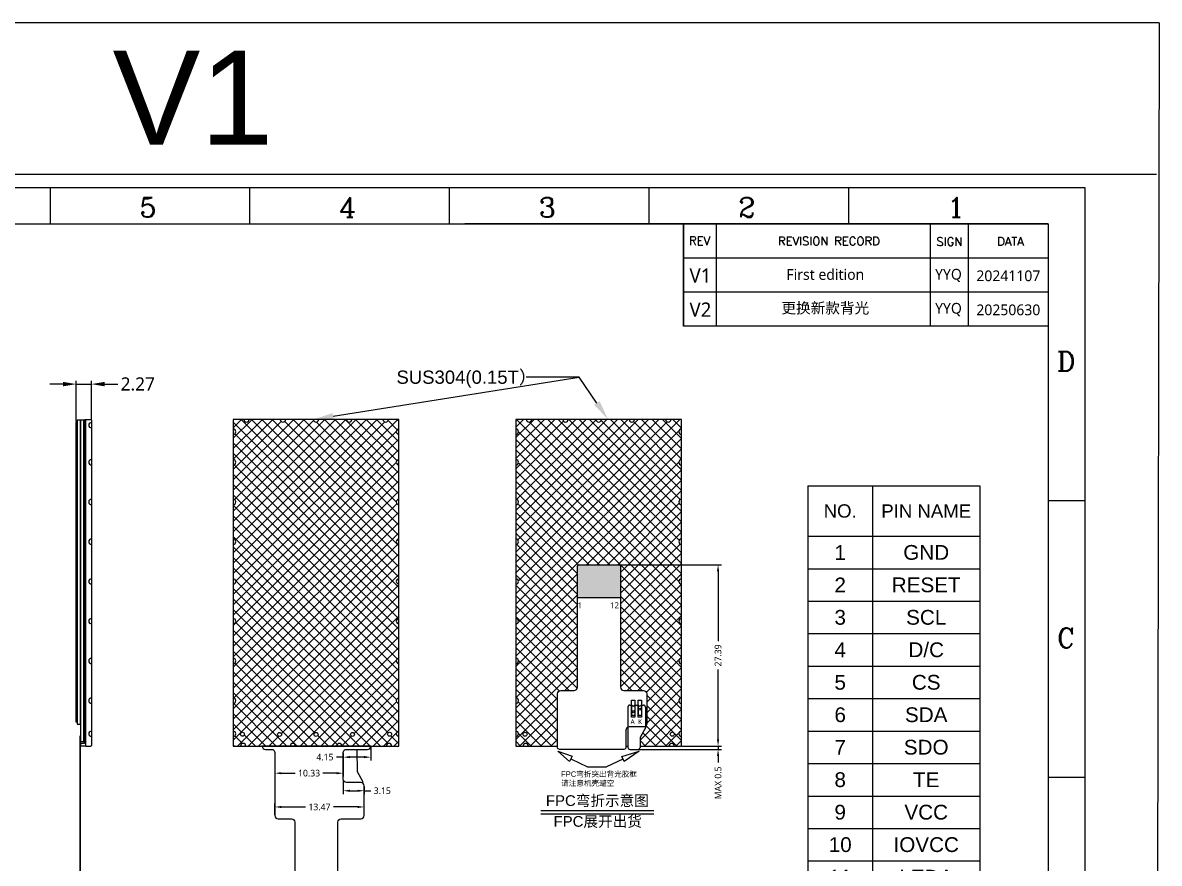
# Model space of a CAD drawing. Header units: millimetres. Extents: x -137 to 1106, y 1691 to 1989.
# Drawn here: x 934.7 to 1106.2, y 1862.5 to 1989.4 of the extents above; entities that cross this region are included whole.
import ezdxf
from ezdxf import colors
from ezdxf.entities.mleader import LeaderData, LeaderLine
from ezdxf.enums import TextEntityAlignment as Align
from ezdxf.math import Vec2, Vec3

# ---------------------------------------------------------------- set-up
doc = ezdxf.new("R2010")
doc.units = ezdxf.units.MM
for name, color, linetype in [('1-标准图框', 40, 'Continuous'), ('2-BL', 3, 'Continuous'), ('2-BL-FPC', 2, 'Continuous'), ('3-LCD', 4, 'Continuous'), ('3-LCD-FPC', 40, 'Continuous'), ('5-PIN文字', 7, 'Continuous'), ('6-标注', 255, 'Continuous')]:
    doc.layers.add(name, color=color, linetype=linetype)
doc.styles.add('PIN文字1', font='', dxfattribs={"height": 4})
doc.styles.add('ROMANC', font='romanc.shx', dxfattribs={"bigfont": 'gbcbig.shx'})
doc.styles.add('ROMANS', font='romans.shx', dxfattribs={"width": 0.8})
doc.styles.get("Standard").update_dxf_attribs({"font": 'arial.ttf'})
doc.styles.add('宋体', font='')
doc.styles.get('PIN文字1').set_extended_font_data('Microsoft YaHei')
doc.styles.get('宋体').set_extended_font_data('Microsoft YaHei')
doc.dimstyles.new('ZY-G1-0.1默认', dxfattribs={"dimtxt": 1, "dimasz": 1, "dimexe": 0.5, "dimexo": 0.1, "dimgap": 0.5, "dimtad": 0, "dimdsep": 46, "dimtxsty": '宋体', "dimcen": 2, "dimclrd": 7, "dimclre": 7, "dimclrt": 7, "dimadec": 0, "dimazin": 2, "dimtp": 0.1, "dimtm": 0.1, "dimtfac": 1, "dimtmove": 0, "dimatfit": 3, "dimfxl": 1, "dimtolj": 1, "dimarcsym": 0})
doc.dimstyles.new('ZY-G2-0.1默认', dxfattribs={"dimtxt": 2, "dimasz": 2, "dimexe": 0.5, "dimexo": 0.1, "dimgap": 0.5, "dimtad": 0, "dimdec": 3, "dimdsep": 46, "dimtxsty": '宋体', "dimcen": 2, "dimclrd": 7, "dimclre": 7, "dimclrt": 7, "dimadec": 0, "dimazin": 2, "dimtp": 0.1, "dimtm": 0.1, "dimtfac": 1, "dimtdec": 3, "dimtmove": 0, "dimatfit": 3, "dimfxl": 1, "dimtolj": 1, "dimarcsym": 0})

# ---------------------------------------------------------------- blocks, each defined once
blk = doc.blocks.new('*T234')
at = {"color": 0, "linetype": 'ByBlock', "lineweight": -2, "transparency": 16777216}
for p, q in [((0, 0), (25.95, 0)), ((0, 0), (0, -66.44)), ((9.72, 0), (9.72, -66.44)), ((25.95, 0), (25.95, -66.44)), ((0, -7.61), (25.95, -7.61)), ((0, -12.51), (25.95, -12.51)), ((0, -17.41), (25.95, -17.41)), ((0, -22.31), (25.95, -22.31)), ((0, -27.22), (25.95, -27.22)), ((0, -32.12), (25.95, -32.12)), ((0, -37.02), (25.95, -37.02)), ((0, -41.92), (25.95, -41.92)), ((0, -46.83), (25.95, -46.83)), ((0, -51.73), (25.95, -51.73)), ((0, -56.63), (25.95, -56.63)), ((0, -61.53), (25.95, -61.53)), ((0, -66.44), (25.95, -66.44))]:
    blk.add_line(p, q, dxfattribs=at)
at = {"color": 0, "transparency": 16777216, "attachment_point": 5}
for s, insert, char_height, width in [('NO.', (4.86, -3.8), 2.008, 8.1356), ('PIN NAME', (17.84, -3.8), 2.008, 14.6595), ('1', (4.86, -10.06), 2.23, 8.1356), ('GND', (17.84, -10.06), 2.231, 14.6595), ('2', (4.86, -14.96), 2.23, 8.1356), ('RESET', (17.84, -14.96), 2.231, 14.6595), ('3', (4.86, -19.86), 2.23, 8.1356), ('SCL', (17.84, -19.86), 2.231, 14.6595), ('4', (4.86, -24.76), 2.23, 8.1356), ('D/C', (17.84, -24.76), 2.231, 14.6595), ('5', (4.86, -29.67), 2.23, 8.1356), ('CS', (17.84, -29.67), 2.231, 14.6595), ('6', (4.86, -34.57), 2.23, 8.1356), ('SDA', (17.84, -34.57), 2.231, 14.6595), ('7', (4.86, -39.47), 2.23, 8.1356), ('SDO', (17.84, -39.47), 2.231, 14.6595), ('8', (4.86, -44.37), 2.23, 8.1356), ('TE', (17.84, -44.37), 2.231, 14.6595), ('9', (4.86, -49.28), 2.23, 8.1356), ('VCC', (17.84, -49.28), 2.231, 14.6595), ('10', (4.86, -54.18), 2.231, 8.1356), ('IOVCC', (17.84, -54.18), 2.231, 14.6595), ('11', (4.86, -59.08), 2.231, 8.1356), ('LEDA', (17.84, -59.08), 2.231, 14.6595), ('12', (4.86, -63.98), 2.231, 8.1356), ('LEDK', (17.84, -63.98), 2.231, 14.6595)]:
    blk.add_mtext(s, dxfattribs=dict(at, insert=insert, char_height=char_height, width=width))
blk = doc.blocks.new('*D420')
at = {"color": 7, "lineweight": -2, "transparency": 16777216}
for p, q in [((987.22, 1880.11), (987.22, 1878.04)), ((983.07, 1878.54), (982.07, 1878.54)), ((983.07, 1879.12), (983.07, 1878.04)), ((986.22, 1878.54), (984.07, 1878.54))]:
    blk.add_line(p, q, dxfattribs=at)
at = {"color": 7, "transparency": 16777216}
for points in [[(984.07, 1878.71), (984.07, 1878.38), (983.07, 1878.54)], [(986.22, 1878.71), (986.22, 1878.38), (987.22, 1878.54)]]:
    blk.add_solid(points, dxfattribs=at)
at = {"layer": 'Defpoints', "color": 0, "transparency": 16777216}
for p in [(987.22, 1880.21), (983.07, 1879.22), (987.22, 1878.54)]:
    blk.add_point(p, dxfattribs=at)
at = {"color": 7, "transparency": 16777216, "insert": (980.3, 1878.54), "char_height": 1, "attachment_point": 5, "style": '宋体'}
blk.add_mtext('\\A1;4.15', dxfattribs=at)
blk = doc.blocks.new('*D412')
at = {"color": 7, "lineweight": -2, "transparency": 16777216}
for p, q in [((983.07, 1875.12), (983.07, 1872.97)), ((984.07, 1873.47), (985.22, 1873.47)), ((986.22, 1874.12), (986.22, 1872.97)), ((986.22, 1873.47), (987.22, 1873.47))]:
    blk.add_line(p, q, dxfattribs=at)
at = {"color": 7, "transparency": 16777216}
for points in [[(984.07, 1873.63), (984.07, 1873.3), (983.07, 1873.47)], [(985.22, 1873.63), (985.22, 1873.3), (986.22, 1873.47)]]:
    blk.add_solid(points, dxfattribs=at)
at = {"layer": 'Defpoints', "color": 0, "transparency": 16777216}
for p in [(983.07, 1875.22), (986.22, 1874.22), (986.22, 1873.47)]:
    blk.add_point(p, dxfattribs=at)
at = {"color": 7, "transparency": 16777216, "insert": (988.95, 1873.47), "char_height": 1, "attachment_point": 5, "style": '宋体'}
blk.add_mtext('\\A1;3.15', dxfattribs=at)
blk = doc.blocks.new('*D413')
at = {"color": 7, "lineweight": -2, "transparency": 16777216}
for p, q in [((972.74, 1879.12), (972.74, 1875.62)), ((983.07, 1879.12), (983.07, 1875.62)), ((973.74, 1876.12), (975.82, 1876.12)), ((982.07, 1876.12), (980, 1876.12))]:
    blk.add_line(p, q, dxfattribs=at)
at = {"color": 7, "transparency": 16777216}
for points in [[(973.74, 1876.28), (973.74, 1875.95), (972.74, 1876.12)], [(982.07, 1876.28), (982.07, 1875.95), (983.07, 1876.12)]]:
    blk.add_solid(points, dxfattribs=at)
at = {"layer": 'Defpoints', "color": 0, "transparency": 16777216}
for p in [(972.74, 1879.22), (983.07, 1879.22), (983.07, 1876.12)]:
    blk.add_point(p, dxfattribs=at)
at = {"color": 7, "transparency": 16777216, "insert": (977.91, 1876.12), "char_height": 1, "attachment_point": 5, "style": '宋体'}
blk.add_mtext('\\A1;10.33', dxfattribs=at)
blk = doc.blocks.new('*D411')
at = {"color": 7, "lineweight": -2, "transparency": 16777216}
for p, q in [((972.74, 1869.82), (972.74, 1871.52)), ((986.22, 1869.82), (986.22, 1871.52)), ((973.74, 1871.02), (977.37, 1871.02)), ((985.22, 1871.02), (981.59, 1871.02))]:
    blk.add_line(p, q, dxfattribs=at)
at = {"color": 7, "transparency": 16777216}
for points in [[(973.74, 1871.19), (973.74, 1870.85), (972.74, 1871.02)], [(985.22, 1871.19), (985.22, 1870.85), (986.22, 1871.02)]]:
    blk.add_solid(points, dxfattribs=at)
at = {"layer": 'Defpoints', "color": 0, "transparency": 16777216}
for p in [(972.74, 1869.72), (986.22, 1871.02), (986.22, 1869.72)]:
    blk.add_point(p, dxfattribs=at)
at = {"color": 7, "transparency": 16777216, "insert": (979.48, 1871.02), "char_height": 1, "attachment_point": 5, "style": '宋体'}
blk.add_mtext('\\A1;13.47', dxfattribs=at)
blk = doc.blocks.new('*D397')
at = {"color": 7, "lineweight": -2, "transparency": 16777216}
for p, q in [((1024.79, 1907.6), (1040.13, 1907.6)), ((1039.63, 1906.6), (1039.63, 1896.04)), ((1039.63, 1881.21), (1039.63, 1891.77)), ((1034.21, 1880.21), (1040.13, 1880.21))]:
    blk.add_line(p, q, dxfattribs=at)
at = {"color": 7, "transparency": 16777216}
for points in [[(1039.46, 1906.6), (1039.79, 1906.6), (1039.63, 1907.6)], [(1039.46, 1881.21), (1039.79, 1881.21), (1039.63, 1880.21)]]:
    blk.add_solid(points, dxfattribs=at)
at = {"layer": 'Defpoints', "color": 0, "transparency": 16777216}
for p in [(1024.69, 1907.6), (1039.63, 1907.6), (1034.11, 1880.21)]:
    blk.add_point(p, dxfattribs=at)
at = {"color": 7, "transparency": 16777216, "insert": (1039.63, 1893.9), "char_height": 1, "attachment_point": 5, "rotation": 90, "style": '宋体'}
blk.add_mtext('\\A1;27.39', dxfattribs=at)
blk = doc.blocks.new('*D398')
at = {"color": 7, "lineweight": -2, "transparency": 16777216}
for p, q in [((1039.63, 1881.21), (1039.63, 1882.21)), ((1027.66, 1879.71), (1040.13, 1879.71)), ((1034.21, 1880.21), (1040.13, 1880.21)), ((1039.63, 1880.21), (1039.63, 1879.71)), ((1039.63, 1878.71), (1039.63, 1877.71))]:
    blk.add_line(p, q, dxfattribs=at)
at = {"color": 7, "transparency": 16777216}
for points in [[(1039.46, 1881.21), (1039.79, 1881.21), (1039.63, 1880.21)], [(1039.46, 1878.71), (1039.79, 1878.71), (1039.63, 1879.71)]]:
    blk.add_solid(points, dxfattribs=at)
at = {"layer": 'Defpoints', "color": 0, "transparency": 16777216}
for p in [(1027.56, 1879.71), (1034.11, 1880.21), (1039.63, 1879.71)]:
    blk.add_point(p, dxfattribs=at)
at = {"color": 7, "transparency": 16777216, "insert": (1039.63, 1874.65), "char_height": 1, "attachment_point": 5, "rotation": 90, "style": '宋体'}
blk.add_mtext('\\A1;MAX 0.5', dxfattribs=at)
blk = doc.blocks.new('*D422')
at = {"layer": '6-标注', "color": 7, "lineweight": -2, "transparency": 16777216}
for p, q in [((940.79, 1934.87), (938.79, 1934.87)), ((942.79, 1929.23), (942.79, 1935.37)), ((942.79, 1934.87), (945.06, 1934.87)), ((945.06, 1929.53), (945.06, 1935.37)), ((947.06, 1934.87), (949.06, 1934.87))]:
    blk.add_line(p, q, dxfattribs=at)
at = {"layer": '6-标注', "color": 7, "transparency": 16777216}
for points in [[(940.79, 1935.2), (940.79, 1934.53), (942.79, 1934.87)], [(947.06, 1935.2), (947.06, 1934.53), (945.06, 1934.87)]]:
    blk.add_solid(points, dxfattribs=at)
at = {"layer": 'Defpoints', "color": 0, "transparency": 16777216}
for p in [(945.06, 1934.87), (945.06, 1929.43), (942.79, 1929.13)]:
    blk.add_point(p, dxfattribs=at)
at = {"layer": '6-标注', "color": 7, "transparency": 16777216, "insert": (952.06, 1934.87), "char_height": 2, "attachment_point": 5, "style": '宋体'}
blk.add_mtext('\\A1;2.27', dxfattribs=at)

msp = doc.modelspace()

# ---------------------------------------------------------------- hatches: boundary and pattern name
h = msp.add_hatch()
h.set_pattern_fill('ANSI37', color=6, scale=0.35)
h.set_pattern_definition([(45, (648.664, 1557.0304), (-0.7857724, 0.7857724), []), (135, (648.664, 1557.0304), (-0.7857724, -0.7857724), [])])
h.paths.add_polyline_path([(991.4641, 1911.4699), (991.4641, 1916.6699, -1), (991.4641, 1917.4699), (991.4641, 1922.6699, -1), (991.4641, 1923.4699), (991.4641, 1927.2699, -1), (991.4641, 1928.0699), (991.4641, 1929.5299), (989.8641, 1929.5299, -1), (989.0641, 1929.5299), (984.3641, 1929.5299, -1), (983.5641, 1929.5299), (979.3641, 1929.5299, -1), (978.5641, 1929.5299), (974.3641, 1929.5299, -1), (973.5641, 1929.5299), (968.8641, 1929.5299, -1), (968.0641, 1929.5299), (966.4641, 1929.5299), (966.4641, 1928.0699, -1), (966.4641, 1927.2699), (966.4641, 1923.4699, -1), (966.4641, 1922.6699), (966.4641, 1917.4699, -1), (966.4641, 1916.6699), (966.4641, 1911.4699, -1), (966.4641, 1910.6699), (966.4641, 1905.4699, -1), (966.4641, 1904.6699), (966.4641, 1899.4699, -1), (966.4641, 1898.6699), (966.4641, 1893.4699, -1), (966.4641, 1892.6699), (966.4641, 1887.4699, -1), (966.4641, 1886.6699), (966.4641, 1882.4699, -1), (966.4641, 1881.6699), (966.4641, 1880.2099), (967.5641, 1880.2099, -1), (968.3641, 1880.2099), (975.0641, 1880.2099, -1), (975.8641, 1880.2099), (982.0641, 1880.2099, -1), (982.8641, 1880.2099), (989.5641, 1880.2099, -1), (990.3641, 1880.2099), (991.4641, 1880.2099), (991.4641, 1881.6699, -1), (991.4641, 1882.4699), (991.4641, 1886.6699, -1), (991.4641, 1887.4699), (991.4641, 1892.6699, -1), (991.4641, 1893.4699), (991.4641, 1898.6699, -1), (991.4641, 1899.4699), (991.4641, 1904.6699, -1), (991.4641, 1905.4699), (991.4641, 1910.6699, -1)])
h.paths.add_polyline_path([(979.2604, 1881.9733, -1), (978.6604, 1881.9733, -1)], flags=16)
h.paths.add_polyline_path([(984.7641, 1881.9733, -1), (984.1641, 1881.9733, -1)], flags=16)
h.paths.add_polyline_path([(973.7604, 1881.9733, -1), (973.1604, 1881.9733, -1)], flags=16)
h.paths.add_polyline_path([(990.3696, 1882.0099, -1), (989.7696, 1882.0099, -1)], flags=16)
h.paths.add_polyline_path([(968.1548, 1882.0099, -1), (967.5548, 1882.0099, -1)], flags=16)
h = msp.add_hatch()
h.set_pattern_fill('ANSI37', color=6, scale=0.35)
h.set_pattern_definition([(45, (649.089, 1549.4765), (-0.7857724, 0.7857724), []), (135, (649.089, 1549.4765), (-0.7857724, -0.7857724), [])])
h.paths.add_polyline_path([(1016.2109, 1929.5299), (1011.5109, 1929.5299, -1), (1010.7109, 1929.5299), (1009.1109, 1929.5299), (1009.1109, 1928.0699, -1), (1009.1109, 1927.2699), (1009.1109, 1923.4699, -1), (1009.1109, 1922.6699), (1009.1109, 1917.4699, -1), (1009.1109, 1916.6699), (1009.1109, 1911.4699, -1), (1009.1109, 1910.6699), (1009.1109, 1905.4699, -1), (1009.1109, 1904.6699), (1009.1109, 1899.4699, -1), (1009.1109, 1898.6699), (1009.1109, 1893.4699, -1), (1009.1109, 1892.6699), (1009.1109, 1887.4699, -1), (1009.1109, 1886.6699), (1009.1109, 1882.4699, -1), (1009.1109, 1881.6699), (1009.1109, 1880.2099), (1010.2109, 1880.2099, -1), (1011.0109, 1880.2099), (1015.3915, 1880.2099), (1015.3915, 1888.0949, -0.41421356), (1015.8915, 1888.5949), (1017.8915, 1888.5949, 0.41421356), (1018.3915, 1889.0949), (1018.3915, 1898.2524), (1018.3915, 1907.3999, -0.41421356), (1018.5915, 1907.5999), (1024.6915, 1907.5999, -0.41421356), (1024.8915, 1907.3999), (1024.8915, 1898.2524), (1024.8915, 1889.0949, 0.41421356), (1025.3915, 1888.5949), (1028.3658, 1888.5949, -0.41421356), (1028.8658, 1888.0949), (1028.8658, 1883.5949, -0.23935431), (1028.6608, 1883.1912), (1028.6608, 1882.9722), (1027.8608, 1881.5017), (1027.8608, 1880.2099), (1032.2109, 1880.2099, -1), (1033.0109, 1880.2099), (1034.1109, 1880.2099), (1034.1109, 1881.6699, -1), (1034.1109, 1882.4699), (1034.1109, 1886.6699, -1), (1034.1109, 1887.4699), (1034.1109, 1892.6699, -1), (1034.1109, 1893.4699), (1034.1109, 1898.6699, -1), (1034.1109, 1899.4699), (1034.1109, 1904.6699, -1), (1034.1109, 1905.4699), (1034.1109, 1910.6699, -1), (1034.1109, 1911.4699), (1034.1109, 1916.6699, -1), (1034.1109, 1917.4699), (1034.1109, 1922.6699, -1), (1034.1109, 1923.4699), (1034.1109, 1927.2699, -1), (1034.1109, 1928.0699), (1034.1109, 1929.5299), (1032.5109, 1929.5299, -1), (1031.7109, 1929.5299), (1027.0109, 1929.5299, -1), (1026.2109, 1929.5299), (1022.0109, 1929.5299, -1), (1021.2109, 1929.5299), (1017.0109, 1929.5299, -1)])
h.paths.add_polyline_path([(1010.8017, 1882.0099, -1), (1010.2017, 1882.0099, -1)], flags=16)
h.paths.add_polyline_path([(1033.0165, 1882.0099, -1), (1032.4165, 1882.0099, -1)], flags=16)
h = msp.add_hatch(color=40)
h.dxf.hatch_style = 1
h.paths.add_polyline_path([(1018.3915, 1902.5999), (1024.8915, 1902.5999), (1024.8915, 1907.3999, 0.41421356), (1024.6915, 1907.5999), (1018.5915, 1907.5999, 0.41421356), (1018.3915, 1907.3999)])

# ---------------------------------------------------------------- linework, layer by layer
at = {"color": 40}
for p, q in [((1024.8915, 1902.5999), (1018.3915, 1902.5999)), ((1028.1836, 1882.0949), (1028.1836, 1882.0949))]:
    msp.add_line(p, q, dxfattribs=at)
msp.add_line((1026.3189, 1879.7099), (1027.5608, 1879.7099))
for points in [[(1018.3915, 1898.2517), (1018.3915, 1907.3999, -0.41421356), (1018.5915, 1907.5999), (1024.6915, 1907.5999, -0.41421356), (1024.8915, 1907.3999), (1024.8915, 1898.2524)], [(1024.8915, 1898.2524), (1024.8915, 1889.0949, 0.41421356), (1025.3915, 1888.5949), (1028.3658, 1888.5949, -0.41421356), (1028.8658, 1888.0949), (1028.8658, 1883.5949, -0.41421356), (1028.3658, 1883.0949), (1026.2189, 1883.0949, 0.41421356), (1025.7189, 1882.5949), (1025.7189, 1880.0099, -0.41421356), (1025.4189, 1879.7099), (1015.6915, 1879.7099, -0.41421356), (1015.3915, 1880.0099), (1015.3915, 1888.0949, -0.41421356), (1015.8915, 1888.5949), (1017.8915, 1888.5949, 0.41421356), (1018.3915, 1889.0949), (1018.3915, 1898.2524)], [(987.219, 1880.2099), (970.7691, 1880.2099), (970.8291, 1880.2199, 0.41421356), (971.3291, 1879.7199), (972.2448, 1879.7199, -0.41421356), (972.7448, 1879.2199), (972.7448, 1869.7199, 0.41421356), (973.2448, 1869.2199), (975.2448, 1869.2199, -0.41421356), (975.7448, 1868.7199), (975.7448, 1859.5624)], [(982.2448, 1859.5624), (982.2448, 1868.7199, -0.41421356), (982.7448, 1869.2199), (985.7191, 1869.2199, 0.41421356), (986.2191, 1869.7199), (986.2191, 1874.2199, 0.41421356), (985.7191, 1874.7199), (983.5721, 1874.7199, -0.41421356), (983.0721, 1875.2199), (983.0721, 1879.2199, -0.41421356), (983.5721, 1879.7199), (986.7191, 1879.7199, 0.40836737), (987.219, 1880.2099, 0.40836737)]]:
    msp.add_lwpolyline(points, format="xyb", dxfattribs=at)
msp.add_lwpolyline([(943.4403, 1881.7199), (943.3103, 1881.7199), (943.3103, 1850.2149), (943.4403, 1850.2149)], close=True, dxfattribs=at)
for centre, start, end in [((1026.3189, 1880.0099), 180, 270), ((1027.5608, 1880.0099), 270, 0)]:
    msp.add_arc(centre, 0.3, start, end)
at = {"layer": '1-标准图框', "color": 7}
for p, q in [((938.871, 1959.0461), (938.871, 1964.5605)), ((968.988, 1959.0461), (968.988, 1964.5605)), ((999.1049, 1959.0461), (999.1049, 1964.5605)), ((1029.2218, 1959.0461), (1029.2218, 1964.5605)), ((1059.3388, 1959.0461), (1059.3388, 1964.5605)), ((1094.9701, 1917.2628), (1089.4557, 1917.2628)), ((1094.9701, 1875.4809), (1089.4557, 1875.4809))]:
    msp.add_line(p, q, dxfattribs=at)
at = {"layer": '1-标准图框', "color": 7, "lineweight": -3}
for p, q in [((1039.3267, 1959.0461), (1039.3267, 1943.6218)), ((1089.4557, 1953.9047), (1034.4069, 1953.9047)), ((1089.4557, 1948.7633), (1034.4069, 1948.7633)), ((1089.4557, 1948.7633), (1034.4069, 1948.7633)), ((1089.4557, 1948.7633), (1034.4069, 1948.7633)), ((1089.4557, 1943.6218), (1034.4069, 1943.6218)), ((1089.4557, 1943.6218), (1034.4069, 1943.6218))]:
    msp.add_line(p, q, dxfattribs=at)
at = {"layer": '1-标准图框', "color": 7}
for points in [[(843.0059, 1964.5605), (1094.9701, 1964.5605), (1094.9701, 1786.404), (843.0059, 1786.404)], [(848.5202, 1959.0461), (1089.4557, 1959.0461), (1089.4557, 1791.9184), (848.5202, 1791.9184)]]:
    msp.add_lwpolyline(points, close=True, dxfattribs=at)
at = {"layer": '2-BL', "lineweight": 5}
for p, q in [((944.0903, 1883.2599), (944.0903, 1929.5299)), ((944.0153, 1880.6099), (944.0153, 1882.4599)), ((944.0153, 1880.6099), (943.4303, 1880.6099)), ((943.4303, 1880.6099), (943.4303, 1880.2099))]:
    msp.add_line(p, q, dxfattribs=at)
at = {"layer": '2-BL', "color": 6, "lineweight": 5}
for p, q in [((944.0903, 1929.5299), (944.0903, 1929.5299)), ((944.2403, 1929.5299), (944.9603, 1929.5299)), ((944.2403, 1880.2099), (944.2403, 1929.5299)), ((945.0603, 1929.4299), (945.0603, 1880.3099)), ((966.4641, 1929.5299), (966.4641, 1880.2099)), ((991.4641, 1929.5299), (966.4641, 1929.5299)), ((991.4641, 1880.2099), (991.4641, 1929.5299)), ((1009.1109, 1929.5299), (1009.1109, 1880.2099)), ((1034.1109, 1929.5299), (1009.1109, 1929.5299)), ((1034.1109, 1880.2099), (1034.1109, 1929.5299)), ((944.2403, 1880.2099), (944.9603, 1880.2099)), ((966.4641, 1880.2099), (991.4641, 1880.2099)), ((1009.1109, 1880.2099), (1015.3915, 1880.2099)), ((1025.7189, 1880.2099), (1026.0189, 1880.2099)), ((1027.8608, 1880.2099), (1034.1109, 1880.2099))]:
    msp.add_line(p, q, dxfattribs=at)
at = {"layer": '2-BL', "linetype": 'Continuous'}
for p, q in [((944.0903, 1929.5299), (944.2403, 1929.5299)), ((944.2403, 1880.2099), (943.4303, 1880.2099))]:
    msp.add_line(p, q, dxfattribs=at)
at = {"layer": '2-BL'}
msp.add_line((944.0903, 1883.2599), (944.0153, 1882.4599), dxfattribs=at)
for points in [[(1017.2104, 1877.9096), (1015.4477, 1879.4493), (1017.6109, 1878.6724)], [(1025.0895, 1878.6494), (1027.725, 1879.4493), (1025.4606, 1877.8718)]]:
    msp.add_lwpolyline(points, close=True, dxfattribs=at)
msp.add_lwpolyline([(1017.4107, 1878.291), (1019.9485, 1877.0742)], dxfattribs=at)
at = {"layer": '2-BL', "extrusion": (0.430664, -0.902513, 0), "elevation": -1253.5926}
msp.add_lwpolyline([(1734.222, 0), (1731.4932, 0)], dxfattribs=at)
at = {"layer": '2-BL', "extrusion": (0, 1, 0), "elevation": 1877.0742}
msp.add_lwpolyline([(-1019.9485, 0), (-1022.8176, 0)], dxfattribs=at)
at = {"layer": '2-BL', "color": 0, "lineweight": 5}
for centre in [(967.8548, 1882.0099), (990.0696, 1882.0099), (1010.5017, 1882.0099), (1032.7165, 1882.0099)]:
    msp.add_circle(centre, 0.3, dxfattribs=at)
at = {"layer": '2-BL', "color": 6}
for centre in [(973.4604, 1881.9733), (978.9604, 1881.9733), (984.4641, 1881.9733)]:
    msp.add_circle(centre, 0.3, dxfattribs=at)
at = {"layer": '2-BL', "color": 6, "lineweight": 5}
for centre, radius, start, end in [((944.9603, 1929.4299), 0.1, 0, 90), ((968.4641, 1929.5299), 0.4, 180, 0), ((973.9641, 1929.5299), 0.4, 180, 0), ((978.9641, 1929.5299), 0.4, 180, 0), ((983.9641, 1929.5299), 0.4, 180, 0), ((989.4641, 1929.5299), 0.4, 180, 0), ((1011.1109, 1929.5299), 0.4, 180, 0), ((1016.6109, 1929.5299), 0.4, 180, 0), ((1021.6109, 1929.5299), 0.4, 180, 0), ((1026.6109, 1929.5299), 0.4, 180, 0), ((1032.1109, 1929.5299), 0.4, 180, 0), ((945.0603, 1928.6699), 0.4, 90, 270), ((966.4641, 1927.6699), 0.4, 270, 90), ((991.4641, 1927.6699), 0.4, 90, 270), ((1009.1109, 1927.6699), 0.4, 270, 90), ((1034.1109, 1927.6699), 0.4, 90, 270), ((945.0603, 1923.0699), 0.4, 90, 270), ((966.4641, 1923.0699), 0.4, 270, 90), ((991.4641, 1923.0699), 0.4, 90, 270), ((1009.1109, 1923.0699), 0.4, 270, 90), ((1034.1109, 1923.0699), 0.4, 90, 270), ((945.0603, 1917.0699), 0.4, 90, 270), ((966.4641, 1917.0699), 0.4, 270, 90), ((991.4641, 1917.0699), 0.4, 90, 270), ((1009.1109, 1917.0699), 0.4, 270, 90), ((1034.1109, 1917.0699), 0.4, 90, 270), ((945.0603, 1911.0699), 0.4, 90, 270), ((966.4641, 1911.0699), 0.4, 270, 90), ((991.4641, 1911.0699), 0.4, 90, 270), ((1009.1109, 1911.0699), 0.4, 270, 90), ((1034.1109, 1911.0699), 0.4, 90, 270), ((945.0603, 1905.0699), 0.4, 90, 270), ((966.4641, 1905.0699), 0.4, 270, 90), ((991.4641, 1905.0699), 0.4, 90, 270), ((1009.1109, 1905.0699), 0.4, 270, 90), ((1034.1109, 1905.0699), 0.4, 90, 270), ((945.0603, 1899.0699), 0.4, 90, 270), ((966.4641, 1899.0699), 0.4, 270, 90), ((991.4641, 1899.0699), 0.4, 90, 270), ((1009.1109, 1899.0699), 0.4, 270, 90), ((1034.1109, 1899.0699), 0.4, 90, 270), ((945.0603, 1893.0699), 0.4, 90, 270), ((966.4641, 1893.0699), 0.4, 270, 90), ((991.4641, 1893.0699), 0.4, 90, 270), ((1009.1109, 1893.0699), 0.4, 270, 90), ((1034.1109, 1893.0699), 0.4, 90, 270), ((945.0603, 1887.0699), 0.4, 90, 270), ((966.4641, 1887.0699), 0.4, 270, 90), ((991.4641, 1887.0699), 0.4, 90, 270), ((1009.1109, 1887.0699), 0.4, 270, 90), ((1034.1109, 1887.0699), 0.4, 90, 270), ((945.0603, 1882.0699), 0.4, 90, 270), ((966.4641, 1882.0699), 0.4, 270, 90), ((991.4641, 1882.0699), 0.4, 90, 270), ((1009.1109, 1882.0699), 0.4, 270, 90), ((1034.1109, 1882.0699), 0.4, 90, 270), ((944.9603, 1880.3099), 0.1, 270, 0), ((967.9641, 1880.2099), 0.4, 0, 180), ((975.4641, 1880.2099), 0.4, 0, 180), ((982.4641, 1880.2099), 0.4, 0, 180), ((989.9641, 1880.2099), 0.4, 0, 180), ((1010.6109, 1880.2099), 0.4, 0, 180), ((1032.6109, 1880.2099), 0.4, 0, 180)]:
    msp.add_arc(centre, radius, start, end, dxfattribs=at)
at = {"layer": '2-BL-FPC', "color": 7}
for p, q in [((1026.0189, 1886.1049), (1026.0189, 1882.9796)), ((1026.3189, 1886.4049), (1026.6889, 1886.4049)), ((1026.5889, 1886.4049), (1026.5889, 1885.5707)), ((1026.5889, 1885.2391), (1026.5889, 1884.8049)), ((1026.9889, 1886.4049), (1027.6889, 1886.4049)), ((1027.0889, 1886.4049), (1027.0889, 1885.5707)), ((1027.0889, 1885.2391), (1027.0889, 1884.8049)), ((1027.5889, 1886.4049), (1027.5889, 1885.9707)), ((1027.5889, 1885.6391), (1027.5889, 1884.8049)), ((1027.9889, 1886.4049), (1028.3608, 1886.4049)), ((1028.0889, 1886.4049), (1028.0889, 1885.9707)), ((1028.0889, 1885.6391), (1028.0889, 1884.8049)), ((1028.6608, 1886.1049), (1028.6608, 1882.9722)), ((1026.0189, 1883.4049), (1026.0189, 1882.9796)), ((1027.0889, 1884.8049), (1026.5889, 1884.8049)), ((1028.0889, 1884.8049), (1027.5889, 1884.8049)), ((1026.0189, 1882.9796), (1026.0189, 1880.0099)), ((1028.6608, 1882.9722), (1027.8608, 1881.5017)), ((1027.8608, 1881.5017), (1027.8608, 1880.0099)), ((985.2141, 1876.3131), (985.1456, 1879.7199)), ((986.0141, 1874.8426), (985.2141, 1876.3131)), ((986.0141, 1874.6236), (986.0141, 1874.8426))]:
    msp.add_line(p, q, dxfattribs=at)
for centre in [(1026.8389, 1885.4049), (1027.8389, 1885.8049)]:
    msp.add_circle(centre, 0.15, dxfattribs=at)
for centre, radius, start, end in [((1026.3189, 1886.1049), 0.3, 90, 180), ((1026.8389, 1885.4049), 0.3, 146.44269, 213.55731), ((1026.8389, 1886.4049), 0.15, 180, 0), ((1026.8389, 1885.4049), 0.3, 326.44269, 33.55731), ((1027.8389, 1885.8049), 0.3, 146.44269, 213.55731), ((1027.8389, 1886.4049), 0.15, 180, 0), ((1027.8389, 1885.8049), 0.3, 326.44269, 33.55731), ((1028.3608, 1886.1049), 0.3, 0, 90)]:
    msp.add_arc(centre, radius, start, end, dxfattribs=at)
at = {"layer": '3-LCD', "color": 4}
for points in [[(943.4403, 1929.4299), (942.9403, 1929.4299), (942.9403, 1883.5099), (943.4403, 1883.5099)], [(943.9403, 1929.4299), (943.4403, 1929.4299), (943.4403, 1880.9099), (943.9403, 1880.9099)], [(942.7903, 1929.1299), (942.9403, 1929.1299), (942.9403, 1883.8099), (942.7903, 1883.8099)], [(943.9403, 1929.1299), (944.0903, 1929.1299), (944.0903, 1883.8099), (943.9403, 1883.8099)]]:
    msp.add_lwpolyline(points, close=True, dxfattribs=at)
at = {"layer": '3-LCD-FPC', "color": 40}
for p, q in [((1026.5889, 1887.1549), (1027.0889, 1887.1549)), ((1026.5889, 1884.5549), (1026.5889, 1887.1549)), ((1027.0889, 1887.1549), (1027.0889, 1884.5549)), ((1027.5889, 1887.1549), (1028.0889, 1887.1549)), ((1027.5889, 1884.5549), (1027.5889, 1887.1549)), ((1028.0889, 1887.1549), (1028.0889, 1884.5549)), ((1027.0889, 1884.5549), (1026.5889, 1884.5549)), ((1028.0889, 1884.5549), (1027.5889, 1884.5549)), ((1027.3608, 1883.0949), (1027.3608, 1883.0949))]:
    msp.add_line(p, q, dxfattribs=at)
at = {"layer": '5-PIN文字'}
for p, q in [((1106.2053, 1989.4317), (832.4405, 1989.4317)), ((1106.2053, 1989.4317), (1105.7699, 1783.7815)), ((831.5697, 1966.5817), (1105.7699, 1966.5817)), ((1034.4069, 1953.9047), (1034.4069, 1959.0461)), ((1034.4069, 1959.0461), (1034.4069, 1943.6218)), ((1065.1681, 1959.0461), (1089.4557, 1959.0461)), ((1071.6495, 1959.0461), (1071.6495, 1943.6218)), ((1089.4557, 1959.0461), (1072.7461, 1959.0461)), ((1089.4557, 1959.0461), (1089.4557, 1884.411)), ((1034.4069, 1943.6218), (1034.4069, 1953.9047))]:
    msp.add_line(p, q, dxfattribs=at)
at = {"layer": '5-PIN文字', "color": 7}
for p, q in [((1089.4557, 1959.0461), (1001.3953, 1959.0461)), ((1089.4557, 1952.0255), (1089.4557, 1863.2432))]:
    msp.add_line(p, q, dxfattribs=at)
at = {"layer": '5-PIN文字', "color": 7, "lineweight": -3}
msp.add_line((1077.3888, 1959.0461), (1077.3888, 1943.6218), dxfattribs=at)
at = {"layer": '6-标注'}
for p, q in [((1012.9075, 1870.4694), (1029.9567, 1870.4694)), ((1012.9075, 1869.9953), (1029.9567, 1869.9953))]:
    msp.add_line(p, q, dxfattribs=at)

# ---------------------------------------------------------------- block references
msp.add_blockref('*T234', (1053.1972, 1919.4992))

# ---------------------------------------------------------------- texts
at = {"color": 40, "attachment_point": 9, "style": 'PIN文字1'}
for s, insert, char_height in [('1', (1019.1193, 1901.0222), 0.9031), ('12', (1024.6729, 1901.0222), 0.90306)]:
    msp.add_mtext_dynamic_manual_height_columns(s, width=0.102934, gutter_width=4.5153, heights=[0], dxfattribs=dict(at, insert=insert, char_height=char_height))
at = {"layer": '1-标准图框', "color": 7, "style": 'ROMANC'}
for s, p in [('5', (952.3462, 1960.0528)), ('4', (982.4632, 1960.0528)), ('3', (1012.5801, 1960.0528)), ('2', (1042.697, 1960.0528)), ('1', (1074.2569, 1960.0528)), ('D', (1090.7687, 1936.8165)), ('C', (1090.7687, 1895.0346))]:
    msp.add_text(s, height=2.9693, dxfattribs=at).set_placement(p)
at = {"layer": '1-标准图框', "color": 7, "lineweight": -3, "style": 'ROMANS'}
for s, height, p in [('REV', 1.28536, (1036.8416, 1956.5042)), ('REVISION RECORD', 1.285359, (1056.3511, 1956.4658)), ('SIGN', 1.28536, (1074.5332, 1956.384)), ('DATA', 1.28536, (1083.7536, 1956.4285))]:
    msp.add_text(s, height=height, dxfattribs=at).set_placement(p, align=Align.MIDDLE_CENTER)
at = {"layer": '1-标准图框', "color": 7, "char_height": 2.15969, "width": 9.21863, "attachment_point": 1, "style": 'PIN文字1'}
for s, insert in [('V1', (1035.3179, 1952.3289)), ('V2', (1035.3179, 1947.1874))]:
    msp.add_mtext(s, dxfattribs=dict(at, insert=insert))
at = {"layer": '1-标准图框', "color": 4, "attachment_point": 5, "style": 'PIN文字1'}
for s, insert, char_height, width in [('{\\C7;First edition}', (1055.8137, 1951.4037), 1.619767, 15.465317), ('{\\C7;YYQ}', (1074.3919, 1951.2632), 1.61977, 2.809007), ('{\\C7;20241107}', (1083.4289, 1951.2097), 1.619767, 15.465317), ('{\\C7;更换新款背光}', (1055.8137, 1946.2623), 1.619767, 15.465317), ('{\\C7;YYQ}', (1074.3919, 1946.1218), 1.61977, 2.809007), ('{\\C7;20250630}', (1083.4289, 1946.0683), 1.619767, 15.465317)]:
    msp.add_mtext(s, dxfattribs=dict(at, insert=insert, char_height=char_height, width=width))
at = {"layer": '2-BL-FPC', "color": 7, "style": '宋体'}
for s, p in [('A', (1026.4141, 1883.5225)), ('K', (1027.5384, 1883.5263))]:
    msp.add_text(s, height=0.75, dxfattribs=at).set_placement(p)
at = {"layer": '5-PIN文字', "insert": (948.2501, 1985.2203), "char_height": 14.22623, "attachment_point": 1}
msp.add_mtext_dynamic_manual_height_columns('V1', width=35.762575, gutter_width=71.1312, heights=[0], dxfattribs=at)
at = {"layer": '6-标注', "attachment_point": 1}
for s, width, gutter_width, insert, char_height in [('FPC{\\fSimSun|b0|i0|c134|p54;弯折突出背光胶框}\\P{\\fSimSun|b0|i0|c134|p54;请注意机壳避空}', 14.283787, 4.0892, (1015.946, 1876.3883), 0.817841), ('FPC{\\fSimSun|b0|i0|c134|p54;弯折示意图}', 20.458986, 8.0772, (1013.6488, 1872.7849), 1.61544), ('FPC{\\fSimSun|b0|i0|c134|p54;展开出货}', 20.458986, 8.0772, (1014.8029, 1869.644), 1.61544)]:
    msp.add_mtext_dynamic_manual_height_columns(s, width=width, gutter_width=gutter_width, heights=[0], dxfattribs=dict(at, insert=insert, char_height=char_height))

# ---------------------------------------------------------------- dimensions: what is measured, and where the dimension line sits
at = {"color": 40}
dim = msp.add_linear_dim(base=(1039.6251, 1907.5999), p1=(1034.1109, 1880.2099), p2=(1024.6915, 1907.5999), angle=90, dimstyle='ZY-G1-0.1默认', dxfattribs=at)
dim.commit()
dim.dimension.update_dxf_attribs({"geometry": '*D397', "text_midpoint": (1039.6251, 1893.9049)})
dim = msp.add_linear_dim(base=(1039.6251, 1879.7099), p1=(1034.1109, 1880.2099), p2=(1027.5608, 1879.7099), angle=90, text='MAX <>', dimstyle='ZY-G1-0.1默认', dxfattribs=at)
dim.commit()
dim.dimension.update_dxf_attribs({"geometry": '*D398', "text_midpoint": (1039.6251, 1874.6544)})
for base, p1, p2, picture, middle in [((987.219, 1878.5426), (983.0721, 1879.2199), (987.219, 1880.2099), '*D420', (980.3029, 1878.5426)), ((983.0721, 1876.1151), (972.7448, 1879.2199), (983.0721, 1879.2199), '*D413', (977.9085, 1876.1151))]:
    dim = msp.add_linear_dim(base=base, p1=p1, p2=p2, dimstyle='ZY-G1-0.1默认', dxfattribs=at)
    dim.commit()
    dim.dimension.update_dxf_attribs({"geometry": picture, "text_midpoint": middle, "dimtype": 160})
for base, p1, p2, picture, middle in [((986.2191, 1873.4678), (983.0721, 1875.2199), (986.2191, 1874.2199), '*D412', (988.9476, 1873.4678)), ((986.2191, 1871.0199), (972.7448, 1869.7199), (986.2191, 1869.7199), '*D411', (979.4819, 1871.0199))]:
    dim = msp.add_linear_dim(base=base, p1=p1, p2=p2, dimstyle='ZY-G1-0.1默认', dxfattribs=at)
    dim.commit()
    dim.dimension.update_dxf_attribs({"geometry": picture, "text_midpoint": middle})
at = {"layer": '6-标注', "color": 40}
dim = msp.add_linear_dim(base=(945.0603, 1934.8657), p1=(942.7903, 1929.1299), p2=(945.0603, 1929.4299), dimstyle='ZY-G2-0.1默认', dxfattribs=at)
dim.commit()
dim.dimension.update_dxf_attribs({"geometry": '*D422', "text_midpoint": (952.0594, 1934.8657), "dimtype": 160})

# ---------------------------------------------------------------- leaders
at = {"color": 40}
ml = msp.add_multileader_mtext('Standard', dxfattribs=at)
ml.set_content('SUS304(0.15T）', color=40)
ml.set_leader_properties()
ml.build(insert=Vec2(0, 0))
ml.multileader.update_dxf_attribs({"text_left_attachment_type": 2, "text_right_attachment_type": 2, "arrow_head_size": 3})
ctx = ml.context
ctx.base_point, ctx.char_height, ctx.arrow_head_size, ctx.landing_gap_size, ctx.plane_origin = Vec3(991.0959, 1935.9117), 2, 3, 0, Vec3(978.5641, 1929.5299)
ctx.left_attachment, ctx.right_attachment = 2, 2
notes = []
notes.append((ctx, [(1, (1, 1, 0), (1018.6922, 1935.9117), (-1, 0), 8, [(0, [(978.5641, 1929.5299)], 0, []), (1, [(1023.034, 1929.5299)], 0, [])])]))
ctx.mtext.insert, ctx.mtext.flow_direction = Vec3(991.0959, 1936.9117), 5
for ctx, leaders in notes:
    for number, flags, end, landing, length, lines in leaders:
        leader = LeaderData()
        leader.index, (leader.has_last_leader_line, leader.has_dogleg_vector, leader.attachment_direction) = number, flags
        leader.last_leader_point, leader.dogleg_vector, leader.dogleg_length = Vec3(end), Vec3(landing), length
        for number, points, colour, breaks in lines:
            line = LeaderLine()
            line.index, line.vertices, line.color, line.breaks = number, Vec3.list(points), colors.encode_raw_color(colour), breaks
            leader.lines.append(line)
        ctx.leaders.append(leader)

doc.saveas('drawing.dxf')
